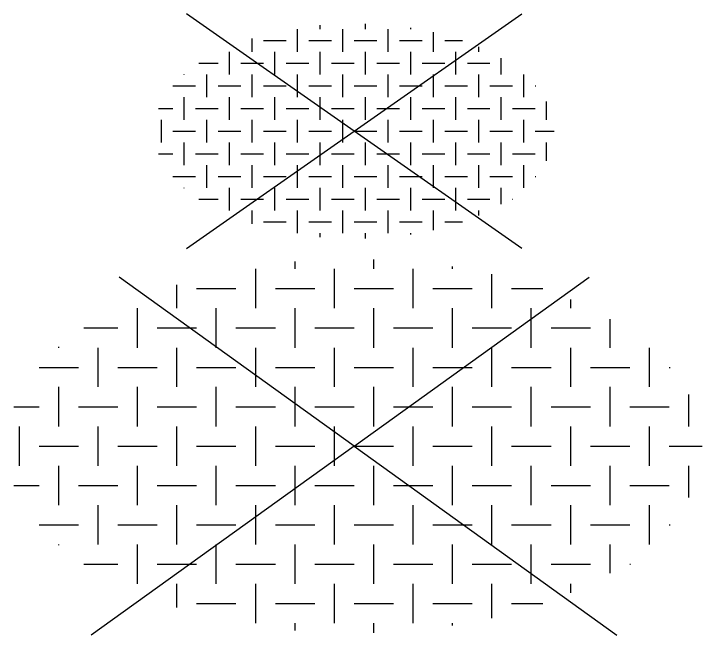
# Model space of a CAD drawing. Header units: metres. Extents: x 3187 to 3249, y 2220 to 2393.
# Drawn here: x 3193.527 to 3195.713, y 2328.323 to 2330.297 of the extents above; entities that cross this region are included whole.
import ezdxf
from ezdxf.enums import TextEntityAlignment as Align

# ---------------------------------------------------------------- set-up
doc = ezdxf.new("R2010")
doc.units = ezdxf.units.M
doc.layers.add('V-WE-VH-OPENVERHARDING_STRAATBAKSTEEN-S', color=90, linetype='Continuous', lineweight=25)
doc.styles.add('NLCS-ISO', font='NLCS-ISO.ttf')

# ---------------------------------------------------------------- blocks, each defined once
blk = doc.blocks.new('V-SVH-GRAS_GESTABILISEERD-SO')
for p, q in [((0.312, 2.812), (0.312, 2.962)), ((-0.938, 2.812), (-0.938, 2.93)), ((1.562, 2.812), (1.562, 2.852)), ((-1.562, 2.5), (-1.562, 2.812)), ((-0.312, 2.5), (-0.312, 2.812)), ((0.938, 2.5), (0.938, 2.812)), ((2.188, 2.5), (2.188, 2.732)), ((0, 0), (-3.728, 2.684)), ((0, 0), (3.728, 2.684)), ((-2.812, 2.5), (-2.812, 2.561)), ((-2.812, 2.188), (-2.812, 2.5)), ((-2.5, 2.5), (-1.875, 2.5)), ((-1.562, 2.188), (-1.562, 2.5)), ((-1.25, 2.5), (-0.625, 2.5)), ((-0.312, 2.188), (-0.312, 2.5)), ((0, 2.5), (0.625, 2.5)), ((0.938, 2.188), (0.938, 2.5)), ((1.25, 2.5), (1.875, 2.5)), ((2.188, 2.188), (2.188, 2.5)), ((2.5, 2.5), (2.995, 2.5)), ((3.438, 2.188), (3.438, 2.329)), ((-3.437, 1.562), (-3.437, 2.188)), ((-2.188, 1.562), (-2.188, 2.188)), ((-0.938, 1.562), (-0.938, 2.188)), ((0.312, 1.562), (0.312, 2.188)), ((1.562, 1.562), (1.562, 2.188)), ((2.812, 1.562), (2.812, 2.188)), ((4.063, 1.562), (4.063, 2.016)), ((-4.29, 1.875), (-3.75, 1.875)), ((-3.125, 1.875), (-2.5, 1.875)), ((-1.875, 1.875), (-1.25, 1.875)), ((-0.625, 1.875), (0, 1.875)), ((0.625, 1.875), (1.25, 1.875)), ((1.875, 1.875), (2.5, 1.875)), ((3.125, 1.875), (3.75, 1.875)), ((-4.687, 1.562), (-4.687, 1.575)), ((-4.062, 1.25), (-4.062, 1.562)), ((-2.812, 1.25), (-2.812, 1.562)), ((-1.562, 1.25), (-1.562, 1.562)), ((-0.312, 1.25), (-0.312, 1.562)), ((0.938, 1.25), (0.938, 1.562)), ((2.188, 1.25), (2.188, 1.562)), ((3.438, 1.25), (3.438, 1.562)), ((4.688, 1.25), (4.688, 1.562)), ((-5, 1.25), (-4.375, 1.25)), ((-4.062, 0.938), (-4.062, 1.25)), ((-3.75, 1.25), (-3.125, 1.25)), ((-2.812, 0.938), (-2.812, 1.25)), ((-2.5, 1.25), (-1.875, 1.25)), ((-1.562, 0.938), (-1.562, 1.25)), ((-1.25, 1.25), (-0.625, 1.25)), ((-0.312, 0.938), (-0.312, 1.25)), ((0, 1.25), (0.625, 1.25)), ((0.938, 0.938), (0.938, 1.25)), ((1.25, 1.25), (1.875, 1.25)), ((2.188, 0.938), (2.188, 1.25)), ((2.5, 1.25), (3.125, 1.25)), ((3.438, 0.938), (3.438, 1.25)), ((3.75, 1.25), (4.375, 1.25)), ((4.688, 0.938), (4.688, 1.25)), ((5, 1.25), (5.014, 1.25)), ((-4.687, 0.312), (-4.687, 0.938)), ((-3.437, 0.312), (-3.437, 0.938)), ((-2.188, 0.312), (-2.188, 0.938)), ((-0.938, 0.312), (-0.938, 0.938)), ((0.312, 0.312), (0.312, 0.938)), ((1.562, 0.312), (1.562, 0.938)), ((2.812, 0.312), (2.812, 0.938)), ((4.063, 0.312), (4.063, 0.938)), ((5.313, 0.312), (5.313, 0.817)), ((-5.402, 0.625), (-5, 0.625)), ((-4.375, 0.625), (-3.75, 0.625)), ((-3.125, 0.625), (-2.5, 0.625)), ((-1.875, 0.625), (-1.25, 0.625)), ((-0.625, 0.625), (0, 0.625)), ((0.625, 0.625), (1.25, 0.625)), ((1.875, 0.625), (2.5, 0.625)), ((3.125, 0.625), (3.75, 0.625)), ((4.375, 0.625), (5, 0.625)), ((-5.312, 0), (-5.312, 0.312)), ((-4.062, 0), (-4.062, 0.312)), ((-2.812, 0), (-2.812, 0.312)), ((-1.562, 0), (-1.562, 0.312)), ((-0.312, 0), (-0.312, 0.312)), ((0.938, 0), (0.938, 0.312)), ((2.188, 0), (2.188, 0.312)), ((3.438, 0), (3.438, 0.312)), ((4.688, 0), (4.688, 0.312)), ((-5.312, -0.312), (-5.312, 0)), ((-5, 0), (-4.375, 0)), ((0, 0), (-4.172, -3.003)), ((-4.062, -0.312), (-4.062, 0)), ((-3.75, 0), (-3.125, 0)), ((-2.812, -0.312), (-2.812, 0)), ((-2.5, 0), (-1.875, 0)), ((-1.562, -0.312), (-1.562, 0)), ((-1.25, 0), (-0.625, 0)), ((-0.312, -0.312), (-0.312, 0)), ((0, 0), (0.625, 0)), ((0.938, -0.312), (0.938, 0)), ((1.25, 0), (1.875, 0)), ((2.188, -0.312), (2.188, 0)), ((2.5, 0), (3.125, 0)), ((3.438, -0.312), (3.438, 0)), ((3.75, 0), (4.375, 0)), ((4.688, -0.312), (4.688, 0)), ((5, 0), (5.525, 0)), ((0, 0), (4.172, -3.003)), ((-4.687, -0.938), (-4.687, -0.312)), ((-3.437, -0.938), (-3.437, -0.312)), ((-2.188, -0.938), (-2.188, -0.312)), ((-0.938, -0.938), (-0.938, -0.312)), ((0.312, -0.938), (0.312, -0.312)), ((1.562, -0.938), (1.562, -0.312)), ((2.812, -0.938), (2.812, -0.312)), ((4.063, -0.938), (4.063, -0.312)), ((5.313, -0.817), (5.313, -0.312)), ((-5.402, -0.625), (-5, -0.625)), ((-4.375, -0.625), (-3.75, -0.625)), ((-3.125, -0.625), (-2.5, -0.625)), ((-1.875, -0.625), (-1.25, -0.625)), ((-0.625, -0.625), (0, -0.625)), ((0.625, -0.625), (1.25, -0.625)), ((1.875, -0.625), (2.5, -0.625)), ((3.125, -0.625), (3.75, -0.625)), ((4.375, -0.625), (5, -0.625)), ((-4.062, -1.25), (-4.062, -0.938)), ((-2.812, -1.25), (-2.812, -0.938)), ((-1.562, -1.25), (-1.562, -0.938)), ((-0.312, -1.25), (-0.312, -0.938)), ((0.938, -1.25), (0.938, -0.938)), ((2.188, -1.25), (2.188, -0.938)), ((3.438, -1.25), (3.438, -0.938)), ((4.688, -1.25), (4.688, -0.938)), ((-5, -1.25), (-4.375, -1.25)), ((-4.062, -1.562), (-4.062, -1.25)), ((-3.75, -1.25), (-3.125, -1.25)), ((-2.812, -1.562), (-2.812, -1.25)), ((-2.5, -1.25), (-1.875, -1.25)), ((-1.562, -1.562), (-1.562, -1.25)), ((-1.25, -1.25), (-0.625, -1.25)), ((-0.312, -1.562), (-0.312, -1.25)), ((0, -1.25), (0.625, -1.25)), ((0.938, -1.562), (0.938, -1.25)), ((1.25, -1.25), (1.875, -1.25)), ((2.188, -1.562), (2.188, -1.25)), ((2.5, -1.25), (3.125, -1.25)), ((3.438, -1.562), (3.438, -1.25)), ((3.75, -1.25), (4.375, -1.25)), ((4.688, -1.562), (4.688, -1.25)), ((5, -1.25), (5.014, -1.25)), ((-4.687, -1.575), (-4.687, -1.562)), ((-3.437, -2.188), (-3.437, -1.562)), ((-2.188, -2.188), (-2.188, -1.562)), ((-0.938, -2.188), (-0.938, -1.562)), ((0.312, -2.188), (0.312, -1.562)), ((1.562, -2.188), (1.562, -1.562)), ((2.812, -2.188), (2.812, -1.562)), ((4.063, -2.016), (4.063, -1.562)), ((-4.29, -1.875), (-3.75, -1.875)), ((-3.125, -1.875), (-2.5, -1.875)), ((-1.875, -1.875), (-1.25, -1.875)), ((-0.625, -1.875), (0, -1.875)), ((0.625, -1.875), (1.25, -1.875)), ((1.875, -1.875), (2.5, -1.875)), ((3.125, -1.875), (3.75, -1.875)), ((4.375, -1.875), (4.384, -1.875)), ((-2.812, -2.5), (-2.812, -2.188)), ((-1.562, -2.5), (-1.562, -2.188)), ((-0.312, -2.5), (-0.312, -2.188)), ((0.938, -2.5), (0.938, -2.188)), ((2.188, -2.5), (2.188, -2.188)), ((3.438, -2.329), (3.438, -2.188)), ((-2.812, -2.561), (-2.812, -2.5)), ((-2.5, -2.5), (-1.875, -2.5)), ((-1.562, -2.812), (-1.562, -2.5)), ((-1.25, -2.5), (-0.625, -2.5)), ((-0.312, -2.812), (-0.312, -2.5)), ((0, -2.5), (0.625, -2.5)), ((0.938, -2.812), (0.938, -2.5)), ((1.25, -2.5), (1.875, -2.5)), ((2.188, -2.732), (2.188, -2.5)), ((2.5, -2.5), (2.995, -2.5)), ((-0.938, -2.928), (-0.938, -2.812)), ((0.312, -2.965), (0.312, -2.812)), ((1.562, -2.851), (1.562, -2.812))]:
    blk.add_line(p, q)
at = {"style": 'NLCS-ISO'}
blk.add_attdef('KLEUR', text='', height=1.8, dxfattribs=at).set_placement((6.525, 0), align=Align.MIDDLE_LEFT)
at = {"style": 'NLCS-ISO', "flags": 1}
blk.add_attdef('FUNCTIE', text='', height=1.8, dxfattribs=at).set_placement((0, -3.975), align=Align.TOP_CENTER)
blk = doc.blocks.new('V-SVH-GRAS_GESTABILISEERD_KL-SO')
for p, q in [((-2.662, -1.864), (2.662, 1.864)), ((2.662, -1.864), (-2.662, 1.864)), ((-0.539, 1.617), (-0.539, 1.685)), ((0.18, 1.617), (0.18, 1.703)), ((0.898, 1.617), (0.898, 1.64)), ((-0.898, 1.438), (-0.898, 1.617)), ((-0.18, 1.438), (-0.18, 1.617)), ((0.539, 1.438), (0.539, 1.617)), ((1.258, 1.438), (1.258, 1.571)), ((-1.617, 1.438), (-1.617, 1.472)), ((-1.617, 1.258), (-1.617, 1.438)), ((-1.438, 1.438), (-1.078, 1.438)), ((-0.898, 1.258), (-0.898, 1.438)), ((-0.719, 1.438), (-0.359, 1.438)), ((-0.18, 1.258), (-0.18, 1.438)), ((0, 1.438), (0.359, 1.438)), ((0.539, 1.258), (0.539, 1.438)), ((0.719, 1.438), (1.078, 1.438)), ((1.258, 1.258), (1.258, 1.438)), ((1.438, 1.438), (1.722, 1.438)), ((1.977, 1.258), (1.977, 1.339)), ((-1.977, 0.898), (-1.977, 1.258)), ((-1.258, 0.898), (-1.258, 1.258)), ((-0.539, 0.898), (-0.539, 1.258)), ((0.18, 0.898), (0.18, 1.258)), ((0.898, 0.898), (0.898, 1.258)), ((1.617, 0.898), (1.617, 1.258)), ((2.336, 0.898), (2.336, 1.159)), ((-2.466, 1.078), (-2.156, 1.078)), ((-1.797, 1.078), (-1.438, 1.078)), ((-1.078, 1.078), (-0.719, 1.078)), ((-0.359, 1.078), (0, 1.078)), ((0.359, 1.078), (0.719, 1.078)), ((1.078, 1.078), (1.438, 1.078)), ((1.797, 1.078), (2.156, 1.078)), ((-2.695, 0.898), (-2.695, 0.905)), ((-2.336, 0.719), (-2.336, 0.898)), ((-1.617, 0.719), (-1.617, 0.898)), ((-0.898, 0.719), (-0.898, 0.898)), ((-0.18, 0.719), (-0.18, 0.898)), ((0.539, 0.719), (0.539, 0.898)), ((1.258, 0.719), (1.258, 0.898)), ((1.977, 0.719), (1.977, 0.898)), ((2.695, 0.719), (2.695, 0.898)), ((-2.875, 0.719), (-2.516, 0.719)), ((-2.336, 0.539), (-2.336, 0.719)), ((-2.156, 0.719), (-1.797, 0.719)), ((-1.617, 0.539), (-1.617, 0.719)), ((-1.438, 0.719), (-1.078, 0.719)), ((-0.898, 0.539), (-0.898, 0.719)), ((-0.719, 0.719), (-0.359, 0.719)), ((-0.18, 0.539), (-0.18, 0.719)), ((0, 0.719), (0.359, 0.719)), ((0.539, 0.539), (0.539, 0.719)), ((0.719, 0.719), (1.078, 0.719)), ((1.258, 0.539), (1.258, 0.719)), ((1.438, 0.719), (1.797, 0.719)), ((1.977, 0.539), (1.977, 0.719)), ((2.156, 0.719), (2.516, 0.719)), ((2.695, 0.539), (2.695, 0.719)), ((2.875, 0.719), (2.883, 0.719)), ((-2.695, 0.18), (-2.695, 0.539)), ((-1.977, 0.18), (-1.977, 0.539)), ((-1.258, 0.18), (-1.258, 0.539)), ((-0.539, 0.18), (-0.539, 0.539)), ((0.18, 0.18), (0.18, 0.539)), ((0.898, 0.18), (0.898, 0.539)), ((1.617, 0.18), (1.617, 0.539)), ((2.336, 0.18), (2.336, 0.539)), ((3.055, 0.18), (3.055, 0.47)), ((-3.106, 0.359), (-2.875, 0.359)), ((-2.516, 0.359), (-2.156, 0.359)), ((-1.797, 0.359), (-1.438, 0.359)), ((-1.078, 0.359), (-0.719, 0.359)), ((-0.359, 0.359), (0, 0.359)), ((0.359, 0.359), (0.719, 0.359)), ((1.078, 0.359), (1.438, 0.359)), ((1.797, 0.359), (2.156, 0.359)), ((2.516, 0.359), (2.875, 0.359)), ((-3.055, 0), (-3.055, 0.18)), ((-2.336, 0), (-2.336, 0.18)), ((-1.617, 0), (-1.617, 0.18)), ((-0.898, 0), (-0.898, 0.18)), ((-0.18, 0), (-0.18, 0.18)), ((0.539, 0), (0.539, 0.18)), ((1.258, 0), (1.258, 0.18)), ((1.977, 0), (1.977, 0.18)), ((2.695, 0), (2.695, 0.18)), ((-3.055, -0.18), (-3.055, 0)), ((-2.875, 0), (-2.516, 0)), ((-2.336, -0.18), (-2.336, 0)), ((-2.156, 0), (-1.797, 0)), ((-1.617, -0.18), (-1.617, 0)), ((-1.438, 0), (-1.078, 0)), ((-0.898, -0.18), (-0.898, 0)), ((-0.719, 0), (-0.359, 0)), ((-0.18, -0.18), (-0.18, 0)), ((0, 0), (0.359, 0)), ((0.539, -0.18), (0.539, 0)), ((0.719, 0), (1.078, 0)), ((1.258, -0.18), (1.258, 0)), ((1.438, 0), (1.797, 0)), ((1.977, -0.18), (1.977, 0)), ((2.156, 0), (2.516, 0)), ((2.695, -0.18), (2.695, 0)), ((2.875, 0), (3.177, 0)), ((-2.695, -0.539), (-2.695, -0.18)), ((-1.977, -0.539), (-1.977, -0.18)), ((-1.258, -0.539), (-1.258, -0.18)), ((-0.539, -0.539), (-0.539, -0.18)), ((0.18, -0.539), (0.18, -0.18)), ((0.898, -0.539), (0.898, -0.18)), ((1.617, -0.539), (1.617, -0.18)), ((2.336, -0.539), (2.336, -0.18)), ((3.055, -0.47), (3.055, -0.18)), ((-3.106, -0.359), (-2.875, -0.359)), ((-2.516, -0.359), (-2.156, -0.359)), ((-1.797, -0.359), (-1.438, -0.359)), ((-1.078, -0.359), (-0.719, -0.359)), ((-0.359, -0.359), (0, -0.359)), ((0.359, -0.359), (0.719, -0.359)), ((1.078, -0.359), (1.438, -0.359)), ((1.797, -0.359), (2.156, -0.359)), ((2.516, -0.359), (2.875, -0.359)), ((-2.336, -0.719), (-2.336, -0.539)), ((-1.617, -0.719), (-1.617, -0.539)), ((-0.898, -0.719), (-0.898, -0.539)), ((-0.18, -0.719), (-0.18, -0.539)), ((0.539, -0.719), (0.539, -0.539)), ((1.258, -0.719), (1.258, -0.539)), ((1.977, -0.719), (1.977, -0.539)), ((2.695, -0.719), (2.695, -0.539)), ((-2.875, -0.719), (-2.516, -0.719)), ((-2.336, -0.898), (-2.336, -0.719)), ((-2.156, -0.719), (-1.797, -0.719)), ((-1.617, -0.898), (-1.617, -0.719)), ((-1.438, -0.719), (-1.078, -0.719)), ((-0.898, -0.898), (-0.898, -0.719)), ((-0.719, -0.719), (-0.359, -0.719)), ((-0.18, -0.898), (-0.18, -0.719)), ((0, -0.719), (0.359, -0.719)), ((0.539, -0.898), (0.539, -0.719)), ((0.719, -0.719), (1.078, -0.719)), ((1.258, -0.898), (1.258, -0.719)), ((1.438, -0.719), (1.797, -0.719)), ((1.977, -0.898), (1.977, -0.719)), ((2.156, -0.719), (2.516, -0.719)), ((2.695, -0.898), (2.695, -0.719)), ((2.875, -0.719), (2.883, -0.719)), ((-2.695, -0.905), (-2.695, -0.898)), ((-1.977, -1.258), (-1.977, -0.898)), ((-1.258, -1.258), (-1.258, -0.898)), ((-0.539, -1.258), (-0.539, -0.898)), ((0.18, -1.258), (0.18, -0.898)), ((0.898, -1.258), (0.898, -0.898)), ((1.617, -1.258), (1.617, -0.898)), ((2.336, -1.159), (2.336, -0.898)), ((-2.466, -1.078), (-2.156, -1.078)), ((-1.797, -1.078), (-1.438, -1.078)), ((-1.078, -1.078), (-0.719, -1.078)), ((-0.359, -1.078), (0, -1.078)), ((0.359, -1.078), (0.719, -1.078)), ((1.078, -1.078), (1.438, -1.078)), ((1.797, -1.078), (2.156, -1.078)), ((2.516, -1.078), (2.521, -1.078)), ((-1.617, -1.438), (-1.617, -1.258)), ((-0.898, -1.438), (-0.898, -1.258)), ((-0.18, -1.438), (-0.18, -1.258)), ((0.539, -1.438), (0.539, -1.258)), ((1.258, -1.438), (1.258, -1.258)), ((1.977, -1.339), (1.977, -1.258)), ((-1.617, -1.472), (-1.617, -1.438)), ((-1.438, -1.438), (-1.078, -1.438)), ((-0.898, -1.617), (-0.898, -1.438)), ((-0.719, -1.438), (-0.359, -1.438)), ((-0.18, -1.617), (-0.18, -1.438)), ((0, -1.438), (0.359, -1.438)), ((0.539, -1.617), (0.539, -1.438)), ((0.719, -1.438), (1.078, -1.438)), ((1.258, -1.571), (1.258, -1.438)), ((1.438, -1.438), (1.722, -1.438)), ((-0.539, -1.683), (-0.539, -1.617)), ((0.18, -1.705), (0.18, -1.617)), ((0.898, -1.639), (0.898, -1.617))]:
    blk.add_line(p, q)
at = {"style": 'NLCS-ISO'}
blk.add_attdef('FORMAAT', text='', height=1.8, dxfattribs=at).set_placement((-4.25, 0), align=Align.MIDDLE_RIGHT)
blk.add_attdef('KLEUR', text='', height=1.8, dxfattribs=at).set_placement((4.25, 0), align=Align.MIDDLE_LEFT)
at = {"style": 'NLCS-ISO', "flags": 1}
blk.add_attdef('FUNCTIE', text='', height=1.8, dxfattribs=at).set_placement((0, -2.75), align=Align.TOP_CENTER)

msp = doc.modelspace()

# ---------------------------------------------------------------- block references
at = {"layer": 'V-WE-VH-OPENVERHARDING_STRAATBAKSTEEN-S', "xscale": 0.2, "yscale": 0.2, "zscale": 0.2}
for name, p in [('V-SVH-GRAS_GESTABILISEERD_KL-SO', (3194.6077, 2329.9237)), ('V-SVH-GRAS_GESTABILISEERD-SO', (3194.6077, 2328.9237))]:
    msp.add_blockref(name, p, dxfattribs=at)

doc.saveas('drawing.dxf')
